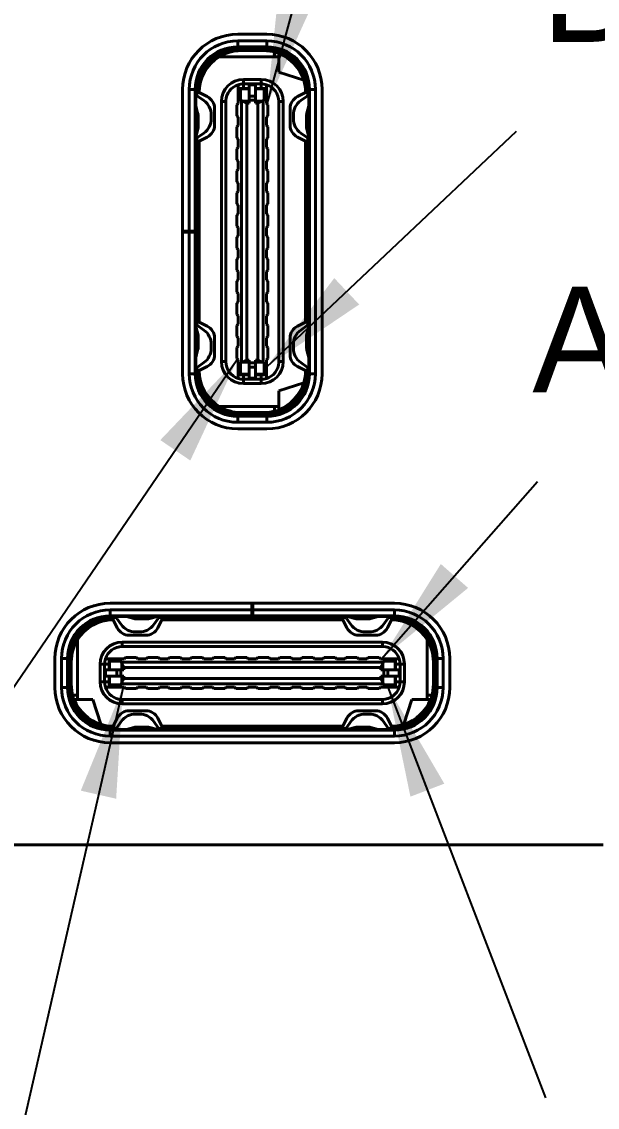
# Model space of a CAD drawing. Header units: millimetres. Extents: x 15 to 205, y 5 to 292.
# Drawn here: x 103.18 to 116.22, y 104.31 to 128.9 of the extents above; entities that cross this region are included whole.
import ezdxf

# ---------------------------------------------------------------- set-up
doc = ezdxf.new("R2010")
doc.units = ezdxf.units.MM
doc.layers.add('Annotations', color=7, linetype='Continuous')
doc.layers.add('Geometries', color=7, linetype='Continuous')
doc.dimstyles.new('ISO-25', dxfattribs={"dimtxt": 2.5, "dimasz": 2.5, "dimexe": 1.25, "dimexo": 0.625, "dimtad": 1, "dimtxsty": 'Standard', "dimcen": 2.5, "dimadec": 0, "dimazin": 0, "dimtfac": 1, "dimtmove": 0, "dimatfit": 3, "dimfxl": 1, "dimarcsym": 0})

msp = doc.modelspace()

# ---------------------------------------------------------------- linework, layer by layer
at = {"layer": 'Geometries', "linetype": 'Continuous', "lineweight": 40}
for p, q in [((108.737, 128.62), (108.077, 128.62)), ((108.077, 128.47), (108.737, 128.47)), ((108.077, 128.335), (108.077, 128.47)), ((108.737, 128.335), (108.737, 128.47)), ((108.077, 128.335), (108.077, 128.32)), ((108.077, 128.335), (108.737, 128.335)), ((108.077, 128.32), (108.257, 128.32)), ((108.257, 128.3), (108.152, 128.3)), ((108.152, 128.25), (108.152, 128.3)), ((108.662, 128.25), (108.152, 128.25)), ((108.257, 128.32), (108.557, 128.32)), ((108.257, 128.3), (108.257, 128.32)), ((108.557, 128.3), (108.257, 128.3)), ((108.557, 128.32), (108.557, 128.3)), ((108.557, 128.32), (108.737, 128.32)), ((108.662, 128.3), (108.557, 128.3)), ((108.662, 128.25), (108.662, 128.3)), ((108.737, 128.32), (108.737, 128.335)), ((108.907, 128.21), (108.935, 128.21)), ((108.907, 128.11), (108.907, 128.21)), ((108.935, 128.21), (109.007, 128.21)), ((109.007, 128.185), (109.007, 128.21)), ((109.007, 128.11), (109.007, 128.185)), ((107.656, 128.11), (107.566, 128.11)), ((108.907, 128.11), (107.656, 128.11)), ((109.007, 128.11), (108.907, 128.11)), ((109.007, 127.76), (109.007, 128.11)), ((109.007, 127.76), (109.57, 127.579)), ((108.087, 127.37), (108.087, 127.476)), ((108.137, 127.395), (108.137, 127.382)), ((108.137, 127.395), (108.207, 127.395)), ((108.607, 127.595), (108.207, 127.595)), ((108.207, 127.495), (108.207, 127.595)), ((108.332, 127.495), (108.207, 127.495)), ((108.207, 127.395), (108.207, 127.495)), ((108.207, 127.395), (108.332, 127.395)), ((108.332, 127.473), (108.332, 127.495)), ((108.332, 127.495), (108.482, 127.495)), ((108.332, 127.473), (108.332, 127.395)), ((108.332, 127.473), (108.482, 127.473)), ((108.332, 127.395), (108.332, 127.382)), ((108.482, 127.473), (108.482, 127.495)), ((108.607, 127.495), (108.482, 127.495)), ((108.482, 127.473), (108.482, 127.395)), ((108.482, 127.395), (108.607, 127.395)), ((108.482, 127.395), (108.482, 127.382)), ((108.607, 127.495), (108.607, 127.595)), ((108.607, 127.395), (108.607, 127.495)), ((108.607, 127.395), (108.677, 127.395)), ((108.677, 127.395), (108.677, 127.382)), ((108.727, 127.476), (108.727, 127.37)), ((109.628, 127.561), (109.57, 127.579)), ((106.827, 127.37), (106.827, 124.16)), ((106.977, 124.16), (106.977, 127.37)), ((107.113, 127.37), (106.977, 127.37)), ((107.127, 127.37), (107.113, 127.37)), ((107.113, 124.16), (107.113, 127.37)), ((107.127, 127.37), (107.127, 127.301)), ((107.127, 127.301), (107.127, 127)), ((107.152, 127.3), (107.137, 127.3)), ((107.137, 127.258), (107.137, 127.3)), ((107.152, 127.325), (107.202, 127.3)), ((107.152, 127.235), (107.152, 127.3)), ((107.311, 127.117), (107.169, 127.22)), ((107.202, 127.3), (107.386, 127.208)), ((108.087, 127.37), (108.087, 127.345)), ((108.087, 127.345), (108.087, 127.335)), ((108.087, 127.101), (108.087, 127.335)), ((108.137, 127.13), (108.137, 127.382)), ((108.137, 127.382), (108.332, 127.382)), ((108.332, 127.382), (108.332, 127.22)), ((108.332, 127.127), (108.332, 127.22)), ((108.332, 127.22), (108.482, 127.22)), ((108.482, 127.382), (108.482, 127.22)), ((108.482, 127.382), (108.677, 127.382)), ((108.482, 127.127), (108.482, 127.22)), ((108.677, 127.382), (108.677, 127.13)), ((108.727, 127.345), (108.727, 127.37)), ((108.727, 127.345), (108.727, 127.335)), ((108.727, 127.335), (108.727, 127.101)), ((109.428, 127.208), (109.612, 127.3)), ((109.503, 127.117), (109.646, 127.22)), ((109.612, 127.3), (109.662, 127.325)), ((109.677, 127.3), (109.662, 127.3)), ((109.662, 127.235), (109.662, 127.3)), ((109.677, 127.258), (109.677, 127.3)), ((109.687, 127.37), (109.702, 127.37)), ((109.687, 127.301), (109.687, 127.37)), ((109.687, 127), (109.687, 127.301)), ((109.702, 120.93), (109.702, 127.37)), ((109.702, 127.37), (109.837, 127.37)), ((109.837, 127.37), (109.837, 120.93)), ((109.987, 120.93), (109.987, 127.37)), ((107.127, 127), (107.127, 126.3)), ((107.127, 127), (107.169, 126.832)), ((107.552, 126.939), (107.552, 126.56)), ((107.707, 127.095), (107.707, 121.205)), ((107.807, 127.095), (107.707, 127.095)), ((107.807, 121.205), (107.807, 127.095)), ((108.057, 127.025), (108.087, 127.055)), ((108.057, 127.025), (108.057, 126.775)), ((108.087, 127.055), (108.087, 127.101)), ((108.137, 127.13), (108.162, 127.117)), ((108.162, 121.182), (108.162, 127.117)), ((108.189, 127.107), (108.332, 127.107)), ((108.282, 121.24), (108.282, 127.06)), ((108.282, 127.06), (108.332, 127.06)), ((108.332, 127.107), (108.332, 127.127)), ((108.332, 127.127), (108.482, 127.127)), ((108.332, 127.06), (108.332, 127.107)), ((108.482, 127.107), (108.482, 127.127)), ((108.482, 127.06), (108.482, 127.107)), ((108.482, 127.107), (108.625, 127.107)), ((108.482, 127.06), (108.532, 127.06)), ((108.532, 127.06), (108.532, 121.24)), ((108.652, 127.117), (108.677, 127.13)), ((108.652, 127.117), (108.652, 121.182)), ((108.727, 127.101), (108.727, 127.055)), ((108.757, 127.025), (108.727, 127.055)), ((108.757, 127.025), (108.757, 126.865)), ((109.007, 127.095), (109.107, 127.095)), ((109.007, 121.205), (109.007, 127.095)), ((109.107, 121.205), (109.107, 127.095)), ((109.262, 126.56), (109.262, 126.939)), ((109.687, 127), (109.645, 126.832)), ((109.687, 126.3), (109.687, 127)), ((107.177, 126.801), (107.169, 126.832)), ((107.177, 126.801), (107.177, 126.8)), ((107.177, 126.5), (107.177, 126.8)), ((107.477, 126.793), (107.477, 126.707)), ((108.087, 126.745), (108.057, 126.775)), ((108.087, 126.555), (108.087, 126.745)), ((108.727, 126.745), (108.757, 126.775)), ((108.727, 126.745), (108.727, 126.555)), ((108.757, 126.775), (108.757, 126.865)), ((109.337, 126.793), (109.337, 126.707)), ((109.638, 126.801), (109.637, 126.8)), ((109.637, 126.5), (109.637, 126.8)), ((109.645, 126.832), (109.638, 126.801)), ((107.127, 126.3), (107.177, 126.5)), ((108.057, 126.525), (108.087, 126.555)), ((108.057, 126.525), (108.057, 126.435)), ((108.057, 126.435), (108.057, 126.275)), ((108.757, 126.525), (108.727, 126.555)), ((108.757, 126.525), (108.757, 126.365)), ((109.687, 126.3), (109.637, 126.5)), ((107.127, 126.3), (107.127, 126.199)), ((107.127, 126.199), (107.127, 125.905)), ((107.152, 126.175), (107.152, 126.265)), ((107.202, 126.2), (107.152, 126.175)), ((107.152, 126.175), (107.152, 125.835)), ((107.311, 126.382), (107.169, 126.28)), ((107.386, 126.292), (107.202, 126.2)), ((107.202, 126.2), (107.202, 122.1)), ((108.087, 126.245), (108.057, 126.275)), ((108.087, 126.055), (108.087, 126.245)), ((108.727, 126.245), (108.757, 126.275)), ((108.727, 126.245), (108.727, 126.055)), ((108.757, 126.365), (108.757, 126.275)), ((109.612, 126.2), (109.428, 126.292)), ((109.503, 126.382), (109.646, 126.28)), ((109.612, 122.1), (109.612, 126.2)), ((109.612, 126.2), (109.662, 126.175)), ((109.662, 126.175), (109.662, 126.265)), ((109.662, 125.835), (109.662, 126.175)), ((109.687, 126.199), (109.687, 126.3)), ((109.687, 125.905), (109.687, 126.199)), ((108.057, 126.025), (108.087, 126.055)), ((108.057, 126.025), (108.057, 125.775)), ((108.757, 126.025), (108.727, 126.055)), ((108.757, 126.025), (108.757, 125.865)), ((107.127, 125.905), (107.127, 125.278)), ((107.152, 125.835), (107.141, 125.855)), ((107.152, 125.835), (107.152, 125.235)), ((108.087, 125.745), (108.057, 125.775)), ((108.087, 125.555), (108.087, 125.745)), ((108.727, 125.745), (108.757, 125.775)), ((108.727, 125.745), (108.727, 125.555)), ((108.757, 125.865), (108.757, 125.775)), ((109.662, 125.835), (109.674, 125.855)), ((109.662, 125.235), (109.662, 125.835)), ((109.687, 125.278), (109.687, 125.905)), ((108.057, 125.525), (108.087, 125.555)), ((108.057, 125.525), (108.057, 125.275)), ((108.757, 125.525), (108.727, 125.555)), ((108.757, 125.525), (108.757, 125.365)), ((107.127, 125.278), (107.152, 125.235)), ((107.127, 125.278), (107.127, 124.16)), ((107.152, 125.235), (107.152, 123.065)), ((108.087, 125.245), (108.057, 125.275)), ((108.087, 125.055), (108.087, 125.245)), ((108.727, 125.245), (108.757, 125.275)), ((108.727, 125.245), (108.727, 125.055)), ((108.757, 125.365), (108.757, 125.275)), ((109.687, 125.278), (109.662, 125.235)), ((109.662, 123.065), (109.662, 125.235)), ((109.687, 123.022), (109.687, 125.278)), ((108.057, 125.025), (108.087, 125.055)), ((108.057, 125.025), (108.057, 124.775)), ((108.757, 125.025), (108.727, 125.055)), ((108.757, 125.025), (108.757, 124.865)), ((108.087, 124.745), (108.057, 124.775)), ((108.087, 124.555), (108.087, 124.745)), ((108.727, 124.745), (108.757, 124.775)), ((108.727, 124.745), (108.727, 124.555)), ((108.757, 124.865), (108.757, 124.775)), ((108.057, 124.525), (108.087, 124.555)), ((108.057, 124.525), (108.057, 124.275)), ((108.757, 124.525), (108.727, 124.555)), ((108.757, 124.525), (108.757, 124.365)), ((108.087, 124.245), (108.057, 124.275)), ((108.087, 124.055), (108.087, 124.245)), ((108.727, 124.245), (108.757, 124.275)), ((108.727, 124.245), (108.727, 124.055)), ((108.757, 124.365), (108.757, 124.275)), ((106.827, 124.16), (106.827, 124.14)), ((106.827, 124.16), (106.977, 124.16)), ((106.827, 124.14), (106.977, 124.14)), ((106.827, 120.93), (106.827, 124.14)), ((106.977, 124.16), (107.113, 124.16)), ((107.113, 124.14), (106.977, 124.14)), ((106.977, 124.14), (106.977, 120.93)), ((107.113, 124.16), (107.127, 124.16)), ((107.113, 124.14), (107.127, 124.14)), ((107.113, 124.14), (107.113, 120.93)), ((107.127, 124.16), (107.127, 124.14)), ((107.127, 123.022), (107.127, 124.14)), ((108.057, 124.025), (108.087, 124.055)), ((108.057, 123.775), (108.057, 124.025)), ((108.757, 124.025), (108.727, 124.055)), ((108.757, 124.025), (108.757, 123.865)), ((108.087, 123.745), (108.057, 123.775)), ((108.087, 123.555), (108.087, 123.745)), ((108.727, 123.745), (108.757, 123.775)), ((108.727, 123.745), (108.727, 123.555)), ((108.757, 123.865), (108.757, 123.775)), ((108.057, 123.525), (108.087, 123.555)), ((108.057, 123.435), (108.057, 123.525)), ((108.757, 123.525), (108.727, 123.555)), ((108.757, 123.525), (108.757, 123.365)), ((108.057, 123.275), (108.057, 123.435)), ((108.087, 123.245), (108.057, 123.275)), ((108.087, 123.055), (108.087, 123.245)), ((108.727, 123.245), (108.757, 123.275)), ((108.727, 123.245), (108.727, 123.055)), ((108.757, 123.275), (108.757, 123.365)), ((107.127, 123.022), (107.152, 123.065)), ((107.127, 122.395), (107.127, 123.022)), ((107.152, 123.065), (107.152, 122.465)), ((108.057, 123.025), (108.087, 123.055)), ((108.057, 122.775), (108.057, 123.025)), ((108.757, 123.025), (108.727, 123.055)), ((108.757, 123.025), (108.757, 122.865)), ((109.687, 123.022), (109.662, 123.065)), ((109.662, 122.465), (109.662, 123.065)), ((109.687, 122.395), (109.687, 123.022)), ((108.057, 122.775), (108.087, 122.745)), ((108.087, 122.555), (108.087, 122.745)), ((108.727, 122.745), (108.757, 122.775)), ((108.727, 122.745), (108.727, 122.555)), ((108.757, 122.865), (108.757, 122.775)), ((108.057, 122.525), (108.087, 122.555)), ((108.057, 122.525), (108.057, 122.435)), ((108.757, 122.525), (108.727, 122.555)), ((108.757, 122.525), (108.757, 122.365)), ((107.127, 122.101), (107.127, 122.395)), ((107.152, 122.465), (107.141, 122.445)), ((107.152, 122.465), (107.152, 122.125)), ((108.057, 122.275), (108.057, 122.435)), ((108.057, 122.275), (108.087, 122.245)), ((108.087, 122.055), (108.087, 122.245)), ((108.727, 122.245), (108.757, 122.275)), ((108.727, 122.245), (108.727, 122.055)), ((108.757, 122.365), (108.757, 122.275)), ((109.662, 122.465), (109.674, 122.445)), ((109.662, 122.125), (109.662, 122.465)), ((109.687, 122.101), (109.687, 122.395)), ((107.127, 122), (107.127, 122.101)), ((107.127, 122), (107.177, 121.8)), ((107.127, 121.3), (107.127, 122)), ((107.152, 122.125), (107.152, 122.035)), ((107.202, 122.1), (107.152, 122.125)), ((107.311, 121.917), (107.169, 122.02)), ((107.202, 122.1), (107.386, 122.008)), ((108.057, 122.025), (108.087, 122.055)), ((108.057, 121.775), (108.057, 122.025)), ((108.757, 122.025), (108.727, 122.055)), ((108.757, 121.865), (108.757, 122.025)), ((109.612, 122.1), (109.428, 122.008)), ((109.503, 121.917), (109.646, 122.02)), ((109.612, 122.1), (109.662, 122.125)), ((109.687, 122), (109.637, 121.8)), ((109.662, 122.035), (109.662, 122.125)), ((109.687, 122), (109.687, 122.101)), ((109.687, 121.3), (109.687, 122)), ((107.177, 121.8), (107.177, 121.5)), ((107.552, 121.739), (107.552, 121.36)), ((108.087, 121.745), (108.057, 121.775)), ((108.087, 121.555), (108.087, 121.745)), ((108.727, 121.745), (108.757, 121.775)), ((108.727, 121.745), (108.727, 121.555)), ((108.757, 121.775), (108.757, 121.865)), ((109.262, 121.36), (109.262, 121.739)), ((109.637, 121.8), (109.637, 121.5)), ((107.169, 121.467), (107.177, 121.498)), ((107.177, 121.498), (107.177, 121.5)), ((107.477, 121.507), (107.477, 121.593)), ((108.087, 121.555), (108.057, 121.525)), ((108.057, 121.275), (108.057, 121.525)), ((108.757, 121.525), (108.727, 121.555)), ((108.757, 121.275), (108.757, 121.525)), ((109.337, 121.507), (109.337, 121.593)), ((109.638, 121.498), (109.637, 121.5)), ((109.638, 121.498), (109.645, 121.467)), ((107.127, 121.3), (107.169, 121.467)), ((107.127, 120.999), (107.127, 121.3)), ((108.057, 121.275), (108.087, 121.245)), ((108.087, 121.205), (108.087, 121.245)), ((108.727, 121.245), (108.757, 121.275)), ((108.727, 121.245), (108.727, 121.198)), ((109.687, 121.3), (109.645, 121.467)), ((109.687, 120.999), (109.687, 121.3)), ((107.127, 120.93), (107.127, 120.999)), ((107.137, 121), (107.137, 121.042)), ((107.137, 121), (107.152, 121)), ((107.152, 121), (107.152, 121.065)), ((107.152, 120.975), (107.202, 121)), ((107.311, 121.182), (107.169, 121.08)), ((107.386, 121.092), (107.202, 121)), ((107.807, 121.205), (107.707, 121.205)), ((108.087, 121.198), (108.087, 121.205)), ((108.087, 121.198), (108.087, 120.964)), ((108.137, 121.17), (108.162, 121.182)), ((108.137, 121.17), (108.137, 120.918)), ((108.189, 121.193), (108.332, 121.193)), ((108.282, 121.24), (108.332, 121.24)), ((108.332, 121.24), (108.332, 121.193)), ((108.332, 121.193), (108.332, 121.173)), ((108.332, 121.173), (108.332, 121.08)), ((108.332, 121.173), (108.482, 121.173)), ((108.332, 121.08), (108.482, 121.08)), ((108.332, 120.918), (108.332, 121.08)), ((108.482, 121.24), (108.532, 121.24)), ((108.482, 121.24), (108.482, 121.193)), ((108.482, 121.193), (108.482, 121.173)), ((108.482, 121.193), (108.625, 121.193)), ((108.482, 121.173), (108.482, 121.08)), ((108.482, 120.918), (108.482, 121.08)), ((108.652, 121.182), (108.677, 121.17)), ((108.677, 120.918), (108.677, 121.17)), ((108.727, 120.964), (108.727, 121.198)), ((109.107, 121.205), (109.007, 121.205)), ((109.612, 121), (109.428, 121.092)), ((109.503, 121.182), (109.646, 121.08)), ((109.662, 120.975), (109.612, 121)), ((109.662, 121), (109.662, 121.065)), ((109.662, 121), (109.677, 121)), ((109.677, 121), (109.677, 121.042)), ((109.687, 120.93), (109.687, 120.999)), ((107.113, 120.93), (106.977, 120.93)), ((107.127, 120.93), (107.113, 120.93)), ((108.087, 120.955), (108.087, 120.964)), ((108.087, 120.93), (108.087, 120.955)), ((108.087, 120.823), (108.087, 120.93)), ((108.137, 120.905), (108.137, 120.918)), ((108.137, 120.918), (108.332, 120.918)), ((108.137, 120.905), (108.207, 120.905)), ((108.207, 120.905), (108.207, 120.805)), ((108.207, 120.905), (108.332, 120.905)), ((108.207, 120.805), (108.207, 120.705)), ((108.207, 120.805), (108.332, 120.805)), ((108.332, 120.905), (108.332, 120.918)), ((108.332, 120.826), (108.332, 120.905)), ((108.332, 120.826), (108.332, 120.805)), ((108.332, 120.826), (108.482, 120.826)), ((108.332, 120.805), (108.482, 120.805)), ((108.482, 120.905), (108.482, 120.918)), ((108.482, 120.918), (108.677, 120.918)), ((108.482, 120.905), (108.607, 120.905)), ((108.482, 120.826), (108.482, 120.905)), ((108.482, 120.826), (108.482, 120.805)), ((108.482, 120.805), (108.607, 120.805)), ((108.607, 120.905), (108.677, 120.905)), ((108.607, 120.905), (108.607, 120.805)), ((108.607, 120.805), (108.607, 120.705)), ((108.677, 120.905), (108.677, 120.918)), ((108.727, 120.955), (108.727, 120.964)), ((108.727, 120.955), (108.727, 120.93)), ((108.727, 120.93), (108.727, 120.823)), ((109.687, 120.93), (109.702, 120.93)), ((109.702, 120.93), (109.837, 120.93)), ((108.607, 120.705), (108.207, 120.705)), ((109.57, 120.721), (109.007, 120.54)), ((109.007, 120.19), (109.007, 120.54)), ((109.57, 120.721), (109.628, 120.739)), ((107.566, 120.19), (107.656, 120.19)), ((108.907, 120.19), (107.656, 120.19)), ((108.152, 120.05), (108.662, 120.05)), ((108.152, 120.05), (108.152, 120)), ((108.662, 120.05), (108.662, 120)), ((108.907, 120.09), (108.907, 120.19)), ((109.007, 120.19), (108.907, 120.19)), ((108.907, 120.09), (108.935, 120.09)), ((108.935, 120.09), (109.007, 120.09)), ((109.007, 120.115), (109.007, 120.19)), ((109.007, 120.09), (109.007, 120.115)), ((108.077, 119.965), (108.077, 119.98)), ((108.077, 119.98), (108.257, 119.98)), ((108.077, 119.965), (108.737, 119.965)), ((108.077, 119.965), (108.077, 119.83)), ((108.077, 119.83), (108.737, 119.83)), ((108.152, 120), (108.257, 120)), ((108.257, 120), (108.257, 119.98)), ((108.557, 120), (108.257, 120)), ((108.257, 119.98), (108.557, 119.98)), ((108.557, 119.98), (108.557, 120)), ((108.557, 120), (108.662, 120)), ((108.557, 119.98), (108.737, 119.98)), ((108.737, 119.98), (108.737, 119.965)), ((108.737, 119.965), (108.737, 119.83)), ((108.737, 119.68), (108.077, 119.68)), ((105.187, 115.73), (108.397, 115.73)), ((108.417, 115.73), (108.397, 115.73)), ((108.397, 115.73), (108.397, 115.58)), ((111.627, 115.73), (108.417, 115.73)), ((108.417, 115.73), (108.417, 115.58)), ((105.187, 115.445), (105.187, 115.58)), ((108.397, 115.58), (105.187, 115.58)), ((105.187, 115.43), (105.187, 115.445)), ((108.397, 115.445), (105.187, 115.445)), ((105.187, 115.43), (105.238, 115.43)), ((105.232, 115.405), (105.257, 115.355)), ((105.238, 115.43), (105.239, 115.43)), ((105.238, 115.43), (105.238, 115.43)), ((105.239, 115.43), (105.256, 115.43)), ((105.256, 115.43), (105.557, 115.43)), ((105.257, 115.42), (105.3, 115.42)), ((105.257, 115.42), (105.257, 115.405)), ((105.257, 115.405), (105.322, 115.405)), ((105.349, 115.171), (105.257, 115.355)), ((105.44, 115.246), (105.337, 115.388)), ((105.557, 115.43), (105.725, 115.388)), ((105.557, 115.43), (106.257, 115.43)), ((105.725, 115.388), (105.756, 115.38)), ((105.756, 115.38), (105.757, 115.38)), ((106.057, 115.38), (105.757, 115.38)), ((106.257, 115.43), (106.057, 115.38)), ((106.175, 115.246), (106.277, 115.388)), ((106.257, 115.43), (106.358, 115.43)), ((106.357, 115.355), (106.265, 115.171)), ((106.382, 115.405), (106.292, 115.405)), ((106.357, 115.355), (106.382, 115.405)), ((110.457, 115.355), (106.357, 115.355)), ((106.358, 115.43), (106.652, 115.43)), ((106.722, 115.405), (106.382, 115.405)), ((106.652, 115.43), (107.279, 115.43)), ((106.722, 115.405), (106.702, 115.417)), ((107.322, 115.405), (106.722, 115.405)), ((107.279, 115.43), (108.397, 115.43)), ((107.279, 115.43), (107.322, 115.405)), ((109.492, 115.405), (107.322, 115.405)), ((108.397, 115.445), (108.397, 115.58)), ((108.397, 115.445), (108.397, 115.43)), ((108.417, 115.43), (108.397, 115.43)), ((108.417, 115.58), (108.417, 115.445)), ((108.417, 115.58), (111.627, 115.58)), ((108.417, 115.445), (108.417, 115.43)), ((108.417, 115.445), (111.627, 115.445)), ((109.535, 115.43), (108.417, 115.43)), ((109.535, 115.43), (109.492, 115.405)), ((110.092, 115.405), (109.492, 115.405)), ((110.162, 115.43), (109.535, 115.43)), ((110.092, 115.405), (110.112, 115.417)), ((110.432, 115.405), (110.092, 115.405)), ((110.456, 115.43), (110.162, 115.43)), ((110.432, 115.405), (110.522, 115.405)), ((110.457, 115.355), (110.432, 115.405)), ((110.557, 115.43), (110.456, 115.43)), ((110.549, 115.171), (110.457, 115.355)), ((110.64, 115.246), (110.537, 115.388)), ((111.257, 115.43), (110.557, 115.43)), ((110.557, 115.43), (110.757, 115.38)), ((110.757, 115.38), (111.057, 115.38)), ((111.059, 115.38), (111.057, 115.38)), ((111.059, 115.38), (111.09, 115.388)), ((111.257, 115.43), (111.09, 115.388)), ((111.407, 115.43), (111.257, 115.43)), ((111.375, 115.246), (111.477, 115.388)), ((111.558, 115.43), (111.407, 115.43)), ((111.407, 115.43), (111.407, 115.43)), ((111.557, 115.355), (111.465, 115.171)), ((111.492, 115.405), (111.557, 115.405)), ((111.515, 115.42), (111.557, 115.42)), ((111.557, 115.405), (111.557, 115.42)), ((111.582, 115.405), (111.557, 115.355)), ((111.576, 115.43), (111.558, 115.43)), ((111.627, 115.43), (111.576, 115.43)), ((111.576, 115.43), (111.576, 115.43)), ((111.576, 115.43), (111.576, 115.43)), ((111.627, 115.445), (111.627, 115.58)), ((111.627, 115.43), (111.627, 115.445)), ((104.447, 114.991), (104.447, 114.901)), ((104.447, 113.65), (104.447, 114.901)), ((105.997, 115.005), (105.618, 115.005)), ((105.764, 115.08), (105.85, 115.08)), ((111.197, 115.005), (110.818, 115.005)), ((111.05, 115.08), (110.964, 115.08)), ((112.367, 114.901), (112.367, 114.991)), ((112.367, 113.65), (112.367, 114.901)), ((105.462, 114.75), (105.462, 114.85)), ((111.352, 114.85), (105.462, 114.85)), ((105.462, 114.75), (111.352, 114.75)), ((111.352, 114.75), (111.352, 114.85)), ((103.937, 113.82), (103.937, 114.48)), ((104.223, 114.48), (104.087, 114.48)), ((104.087, 114.48), (104.087, 113.82)), ((104.223, 114.48), (104.223, 113.82)), ((104.223, 114.48), (104.237, 114.48)), ((104.237, 114.48), (104.237, 114.3)), ((104.307, 114.405), (104.257, 114.405)), ((104.257, 114.405), (104.257, 114.3)), ((104.307, 114.405), (104.307, 113.895)), ((105.081, 114.47), (105.187, 114.47)), ((105.162, 114.42), (105.175, 114.42)), ((105.162, 114.42), (105.162, 114.35)), ((105.427, 114.42), (105.175, 114.42)), ((105.175, 114.42), (105.175, 114.225)), ((105.187, 114.47), (105.212, 114.47)), ((105.212, 114.47), (105.222, 114.47)), ((105.456, 114.47), (105.222, 114.47)), ((105.427, 114.42), (105.44, 114.395)), ((105.44, 114.395), (111.375, 114.395)), ((105.45, 114.368), (105.45, 114.225)), ((105.456, 114.47), (105.462, 114.47)), ((105.462, 114.47), (105.502, 114.47)), ((105.532, 114.5), (105.502, 114.47)), ((105.532, 114.5), (105.782, 114.5)), ((105.812, 114.47), (105.782, 114.5)), ((105.812, 114.47), (106.002, 114.47)), ((106.002, 114.47), (106.032, 114.5)), ((106.032, 114.5), (106.282, 114.5)), ((106.282, 114.5), (106.312, 114.47)), ((106.312, 114.47), (106.502, 114.47)), ((106.532, 114.5), (106.502, 114.47)), ((106.532, 114.5), (106.692, 114.5)), ((106.782, 114.5), (106.692, 114.5)), ((106.782, 114.5), (106.812, 114.47)), ((106.812, 114.47), (107.002, 114.47)), ((107.032, 114.5), (107.002, 114.47)), ((107.032, 114.5), (107.282, 114.5)), ((107.282, 114.5), (107.312, 114.47)), ((107.312, 114.47), (107.502, 114.47)), ((107.502, 114.47), (107.532, 114.5)), ((107.532, 114.5), (107.692, 114.5)), ((107.692, 114.5), (107.782, 114.5)), ((107.782, 114.5), (107.812, 114.47)), ((107.812, 114.47), (108.002, 114.47)), ((108.002, 114.47), (108.032, 114.5)), ((108.032, 114.5), (108.282, 114.5)), ((108.282, 114.5), (108.312, 114.47)), ((108.312, 114.47), (108.502, 114.47)), ((108.502, 114.47), (108.532, 114.5)), ((108.782, 114.5), (108.532, 114.5)), ((108.782, 114.5), (108.812, 114.47)), ((108.812, 114.47), (109.002, 114.47)), ((109.002, 114.47), (109.032, 114.5)), ((109.282, 114.5), (109.032, 114.5)), ((109.282, 114.5), (109.312, 114.47)), ((109.312, 114.47), (109.502, 114.47)), ((109.502, 114.47), (109.532, 114.5)), ((109.782, 114.5), (109.532, 114.5)), ((109.782, 114.5), (109.812, 114.47)), ((109.812, 114.47), (110.002, 114.47)), ((110.002, 114.47), (110.032, 114.5)), ((110.282, 114.5), (110.032, 114.5)), ((110.282, 114.5), (110.312, 114.47)), ((110.312, 114.47), (110.502, 114.47)), ((110.502, 114.47), (110.532, 114.5)), ((110.692, 114.5), (110.532, 114.5)), ((110.782, 114.5), (110.692, 114.5)), ((110.782, 114.5), (110.812, 114.47)), ((110.812, 114.47), (111.002, 114.47)), ((111.002, 114.47), (111.032, 114.5)), ((111.282, 114.5), (111.032, 114.5)), ((111.282, 114.5), (111.312, 114.47)), ((111.312, 114.47), (111.359, 114.47)), ((111.359, 114.47), (111.593, 114.47)), ((111.364, 114.368), (111.364, 114.225)), ((111.387, 114.42), (111.375, 114.395)), ((111.387, 114.42), (111.639, 114.42)), ((111.602, 114.47), (111.593, 114.47)), ((111.627, 114.47), (111.602, 114.47)), ((111.627, 114.47), (111.734, 114.47)), ((111.652, 114.42), (111.639, 114.42)), ((111.639, 114.42), (111.639, 114.225)), ((111.652, 114.42), (111.652, 114.35)), ((112.507, 113.895), (112.507, 114.405)), ((112.507, 114.405), (112.557, 114.405)), ((112.557, 114.3), (112.557, 114.405)), ((112.592, 114.48), (112.577, 114.48)), ((112.577, 114.48), (112.577, 114.3)), ((112.592, 114.48), (112.592, 113.82)), ((112.592, 114.48), (112.727, 114.48)), ((112.727, 114.48), (112.727, 113.82)), ((112.877, 113.82), (112.877, 114.48)), ((104.237, 114.3), (104.237, 114)), ((104.257, 114.3), (104.237, 114.3)), ((104.257, 114), (104.257, 114.3)), ((105.062, 114.35), (104.962, 114.35)), ((104.962, 113.95), (104.962, 114.35)), ((105.062, 114.35), (105.062, 114.225)), ((105.162, 114.35), (105.062, 114.35)), ((105.084, 114.225), (105.062, 114.225)), ((105.062, 114.225), (105.062, 114.075)), ((105.084, 114.225), (105.162, 114.225)), ((105.084, 114.225), (105.084, 114.075)), ((105.162, 114.35), (105.162, 114.225)), ((105.162, 114.225), (105.175, 114.225)), ((105.175, 114.225), (105.337, 114.225)), ((105.43, 114.225), (105.337, 114.225)), ((105.337, 114.225), (105.337, 114.075)), ((105.45, 114.225), (105.43, 114.225)), ((105.43, 114.225), (105.43, 114.075)), ((105.497, 114.225), (105.45, 114.225)), ((105.497, 114.275), (111.318, 114.275)), ((105.497, 114.275), (105.497, 114.225)), ((111.318, 114.275), (111.318, 114.225)), ((111.318, 114.225), (111.364, 114.225)), ((111.364, 114.225), (111.384, 114.225)), ((111.384, 114.225), (111.477, 114.225)), ((111.384, 114.225), (111.384, 114.075)), ((111.639, 114.225), (111.477, 114.225)), ((111.477, 114.225), (111.477, 114.075)), ((111.652, 114.225), (111.639, 114.225)), ((111.652, 114.35), (111.752, 114.35)), ((111.652, 114.35), (111.652, 114.225)), ((111.731, 114.225), (111.652, 114.225)), ((111.731, 114.225), (111.731, 114.075)), ((111.731, 114.225), (111.752, 114.225)), ((111.752, 114.35), (111.852, 114.35)), ((111.752, 114.225), (111.752, 114.35)), ((111.752, 114.225), (111.752, 114.075)), ((111.852, 113.95), (111.852, 114.35)), ((112.557, 114.3), (112.577, 114.3)), ((112.557, 114), (112.557, 114.3)), ((112.577, 114.3), (112.577, 114)), ((104.237, 114), (104.257, 114)), ((104.237, 114), (104.237, 113.82)), ((104.257, 114), (104.257, 113.895)), ((104.307, 113.895), (104.257, 113.895)), ((105.062, 113.95), (104.962, 113.95)), ((105.084, 114.075), (105.062, 114.075)), ((105.062, 114.075), (105.062, 113.95)), ((105.162, 113.95), (105.062, 113.95)), ((105.084, 114.075), (105.162, 114.075)), ((105.162, 114.075), (105.162, 113.95)), ((105.162, 114.075), (105.175, 114.075)), ((105.162, 113.95), (105.162, 113.88)), ((105.162, 113.88), (105.175, 113.88)), ((105.175, 114.075), (105.337, 114.075)), ((105.175, 114.075), (105.175, 113.88)), ((105.175, 113.88), (105.427, 113.88)), ((105.43, 114.075), (105.337, 114.075)), ((105.44, 113.905), (105.427, 113.88)), ((105.45, 114.075), (105.43, 114.075)), ((111.375, 113.905), (105.44, 113.905)), ((105.497, 114.075), (105.45, 114.075)), ((105.45, 114.075), (105.45, 113.932)), ((105.497, 114.075), (105.497, 114.025)), ((111.318, 114.025), (105.497, 114.025)), ((111.318, 114.075), (111.364, 114.075)), ((111.318, 114.075), (111.318, 114.025)), ((111.364, 114.075), (111.384, 114.075)), ((111.364, 114.075), (111.364, 113.932)), ((111.375, 113.905), (111.387, 113.88)), ((111.384, 114.075), (111.477, 114.075)), ((111.639, 113.88), (111.387, 113.88)), ((111.639, 114.075), (111.477, 114.075)), ((111.652, 114.075), (111.639, 114.075)), ((111.639, 114.075), (111.639, 113.88)), ((111.652, 113.88), (111.639, 113.88)), ((111.652, 114.075), (111.652, 113.95)), ((111.731, 114.075), (111.652, 114.075)), ((111.652, 113.95), (111.652, 113.88)), ((111.652, 113.95), (111.752, 113.95)), ((111.731, 114.075), (111.752, 114.075)), ((111.752, 113.95), (111.752, 114.075)), ((111.752, 113.95), (111.852, 113.95)), ((112.507, 113.895), (112.557, 113.895)), ((112.577, 114), (112.557, 114)), ((112.557, 113.895), (112.557, 114)), ((112.577, 114), (112.577, 113.82)), ((104.223, 113.82), (104.087, 113.82)), ((104.237, 113.82), (104.223, 113.82)), ((104.347, 113.65), (104.447, 113.65)), ((104.347, 113.65), (104.347, 113.622)), ((104.347, 113.622), (104.347, 113.55)), ((104.447, 113.55), (104.447, 113.65)), ((105.187, 113.83), (105.081, 113.83)), ((105.212, 113.83), (105.187, 113.83)), ((105.212, 113.83), (105.222, 113.83)), ((105.222, 113.83), (105.456, 113.83)), ((105.502, 113.83), (105.456, 113.83)), ((105.502, 113.83), (105.532, 113.8)), ((105.532, 113.8), (105.782, 113.8)), ((105.782, 113.8), (105.812, 113.83)), ((106.002, 113.83), (105.812, 113.83)), ((106.002, 113.83), (106.032, 113.8)), ((106.032, 113.8), (106.122, 113.8)), ((106.122, 113.8), (106.282, 113.8)), ((106.282, 113.8), (106.312, 113.83)), ((106.502, 113.83), (106.312, 113.83)), ((106.502, 113.83), (106.532, 113.8)), ((106.622, 113.8), (106.532, 113.8)), ((106.782, 113.8), (106.622, 113.8)), ((106.782, 113.8), (106.812, 113.83)), ((107.002, 113.83), (106.812, 113.83)), ((107.002, 113.83), (107.032, 113.8)), ((107.122, 113.8), (107.032, 113.8)), ((107.282, 113.8), (107.122, 113.8)), ((107.282, 113.8), (107.312, 113.83)), ((107.502, 113.83), (107.312, 113.83)), ((107.502, 113.83), (107.532, 113.8)), ((107.532, 113.8), (107.622, 113.8)), ((107.782, 113.8), (107.622, 113.8)), ((107.782, 113.8), (107.812, 113.83)), ((108.002, 113.83), (107.812, 113.83)), ((108.002, 113.83), (108.032, 113.8)), ((108.122, 113.8), (108.032, 113.8)), ((108.282, 113.8), (108.122, 113.8)), ((108.282, 113.8), (108.312, 113.83)), ((108.502, 113.83), (108.312, 113.83)), ((108.502, 113.83), (108.532, 113.8)), ((108.622, 113.8), (108.532, 113.8)), ((108.782, 113.8), (108.622, 113.8)), ((108.782, 113.8), (108.812, 113.83)), ((109.002, 113.83), (108.812, 113.83)), ((109.002, 113.83), (109.032, 113.8)), ((109.122, 113.8), (109.032, 113.8)), ((109.282, 113.8), (109.122, 113.8)), ((109.282, 113.8), (109.312, 113.83)), ((109.502, 113.83), (109.312, 113.83)), ((109.502, 113.83), (109.532, 113.8)), ((109.622, 113.8), (109.532, 113.8)), ((109.782, 113.8), (109.622, 113.8)), ((109.782, 113.8), (109.812, 113.83)), ((110.002, 113.83), (109.812, 113.83)), ((110.002, 113.83), (110.032, 113.8)), ((110.122, 113.8), (110.032, 113.8)), ((110.282, 113.8), (110.122, 113.8)), ((110.282, 113.8), (110.312, 113.83)), ((110.502, 113.83), (110.312, 113.83)), ((110.502, 113.83), (110.532, 113.8)), ((110.622, 113.8), (110.532, 113.8)), ((110.782, 113.8), (110.622, 113.8)), ((110.782, 113.8), (110.812, 113.83)), ((111.002, 113.83), (110.812, 113.83)), ((111.002, 113.83), (111.032, 113.8)), ((111.032, 113.8), (111.122, 113.8)), ((111.282, 113.8), (111.122, 113.8)), ((111.282, 113.8), (111.312, 113.83)), ((111.359, 113.83), (111.312, 113.83)), ((111.593, 113.83), (111.359, 113.83)), ((111.602, 113.83), (111.593, 113.83)), ((111.602, 113.83), (111.627, 113.83)), ((111.734, 113.83), (111.627, 113.83)), ((112.367, 113.55), (112.367, 113.65)), ((112.367, 113.65), (112.467, 113.65)), ((112.467, 113.65), (112.467, 113.622)), ((112.467, 113.622), (112.467, 113.55)), ((112.577, 113.82), (112.592, 113.82)), ((112.592, 113.82), (112.727, 113.82)), ((104.347, 113.55), (104.372, 113.55)), ((104.372, 113.55), (104.447, 113.55)), ((104.447, 113.55), (104.797, 113.55)), ((104.978, 112.987), (104.797, 113.55)), ((105.462, 113.45), (105.462, 113.55)), ((105.462, 113.55), (111.352, 113.55)), ((105.462, 113.45), (111.352, 113.45)), ((111.352, 113.55), (111.352, 113.45)), ((112.017, 113.55), (111.837, 112.987)), ((112.017, 113.55), (112.367, 113.55)), ((112.367, 113.55), (112.442, 113.55)), ((112.442, 113.55), (112.467, 113.55)), ((105.257, 112.945), (105.349, 113.129)), ((105.618, 113.295), (105.997, 113.295)), ((105.764, 113.22), (105.85, 113.22)), ((106.357, 112.945), (106.265, 113.129)), ((110.457, 112.945), (110.549, 113.129)), ((110.818, 113.295), (111.197, 113.295)), ((111.05, 113.22), (110.964, 113.22)), ((111.465, 113.129), (111.557, 112.945)), ((104.978, 112.987), (104.996, 112.93)), ((105.232, 112.895), (105.257, 112.945)), ((105.257, 112.895), (105.322, 112.895)), ((105.257, 112.895), (105.257, 112.88)), ((105.44, 113.054), (105.337, 112.911)), ((105.557, 112.87), (105.725, 112.912)), ((105.756, 112.92), (105.725, 112.912)), ((105.756, 112.92), (105.757, 112.92)), ((106.057, 112.92), (105.757, 112.92)), ((106.257, 112.87), (106.057, 112.92)), ((106.175, 113.054), (106.277, 112.911)), ((106.292, 112.895), (106.382, 112.895)), ((106.357, 112.945), (106.382, 112.895)), ((106.357, 112.945), (110.457, 112.945)), ((106.382, 112.895), (106.722, 112.895)), ((106.722, 112.895), (106.702, 112.883)), ((106.722, 112.895), (107.322, 112.895)), ((107.279, 112.87), (107.322, 112.895)), ((107.322, 112.895), (109.492, 112.895)), ((109.492, 112.895), (110.092, 112.895)), ((109.535, 112.87), (109.492, 112.895)), ((110.092, 112.895), (110.432, 112.895)), ((110.092, 112.895), (110.112, 112.883)), ((110.457, 112.945), (110.432, 112.895)), ((110.432, 112.895), (110.522, 112.895)), ((110.64, 113.054), (110.537, 112.911)), ((110.557, 112.87), (110.757, 112.92)), ((110.757, 112.92), (111.057, 112.92)), ((111.059, 112.92), (111.057, 112.92)), ((111.09, 112.912), (111.059, 112.92)), ((111.257, 112.87), (111.09, 112.912)), ((111.375, 113.054), (111.477, 112.911)), ((111.492, 112.895), (111.557, 112.895)), ((111.557, 112.945), (111.582, 112.895)), ((111.557, 112.88), (111.557, 112.895)), ((111.818, 112.93), (111.837, 112.987)), ((105.187, 112.87), (105.187, 112.855)), ((105.187, 112.87), (105.256, 112.87)), ((105.187, 112.855), (111.627, 112.855)), ((105.187, 112.855), (105.187, 112.72)), ((111.627, 112.72), (105.187, 112.72)), ((105.256, 112.87), (105.557, 112.87)), ((105.257, 112.88), (105.3, 112.88)), ((105.557, 112.87), (106.257, 112.87)), ((106.257, 112.87), (106.358, 112.87)), ((106.358, 112.87), (106.652, 112.87)), ((106.652, 112.87), (107.279, 112.87)), ((107.279, 112.87), (109.535, 112.87)), ((109.535, 112.87), (110.162, 112.87)), ((110.162, 112.87), (110.456, 112.87)), ((110.456, 112.87), (110.557, 112.87)), ((110.557, 112.87), (111.257, 112.87)), ((111.257, 112.87), (111.558, 112.87)), ((111.515, 112.88), (111.557, 112.88)), ((111.558, 112.87), (111.627, 112.87)), ((111.627, 112.87), (111.627, 112.855)), ((111.627, 112.855), (111.627, 112.72)), ((105.187, 112.57), (111.627, 112.57)), ((116.355, 110.259), (60.443, 110.259))]:
    msp.add_line(p, q, dxfattribs=at)
at = {"layer": 'Geometries', "linetype": 'Continuous', "lineweight": 40, "flags": 128}
for points in [[(107.807, 127.095), (107.807, 127.108), (107.808, 127.115)], [(108.137, 127.13), (108.133, 127.132), (108.128, 127.134), (108.123, 127.135), (108.119, 127.135), (108.115, 127.135), (108.112, 127.135), (108.108, 127.134), (108.105, 127.133), (108.102, 127.132), (108.099, 127.13), (108.097, 127.129), (108.095, 127.127), (108.094, 127.124), (108.092, 127.122), (108.091, 127.119), (108.09, 127.117), (108.089, 127.114), (108.088, 127.111), (108.087, 127.106), (108.087, 127.101)], [(108.189, 127.107), (108.182, 127.109), (108.175, 127.112), (108.168, 127.115), (108.162, 127.117)], [(108.282, 127.06), (108.28, 127.061), (108.273, 127.065), (108.265, 127.07), (108.256, 127.075), (108.248, 127.08), (108.239, 127.085), (108.231, 127.089), (108.222, 127.093), (108.215, 127.097), (108.209, 127.1), (108.202, 127.103), (108.195, 127.105), (108.189, 127.107)], [(108.625, 127.107), (108.619, 127.105), (108.612, 127.103), (108.606, 127.1), (108.599, 127.097), (108.592, 127.093), (108.584, 127.089), (108.575, 127.085), (108.567, 127.08), (108.558, 127.075), (108.55, 127.07), (108.541, 127.065), (108.534, 127.061), (108.532, 127.06)], [(108.652, 127.117), (108.646, 127.115), (108.64, 127.112), (108.633, 127.109), (108.625, 127.107)], [(108.727, 127.101), (108.727, 127.106), (108.726, 127.111), (108.726, 127.114), (108.725, 127.117), (108.724, 127.119), (108.722, 127.122), (108.721, 127.124), (108.719, 127.127), (108.717, 127.129), (108.715, 127.13), (108.713, 127.132), (108.709, 127.133), (108.706, 127.134), (108.703, 127.135), (108.699, 127.135), (108.696, 127.135), (108.691, 127.135), (108.686, 127.134), (108.682, 127.132), (108.677, 127.13)], [(108.087, 121.198), (108.087, 121.194), (108.088, 121.189), (108.089, 121.186), (108.09, 121.183), (108.091, 121.18), (108.092, 121.178), (108.094, 121.175), (108.095, 121.173), (108.097, 121.171), (108.099, 121.169), (108.102, 121.168), (108.105, 121.166), (108.108, 121.165), (108.112, 121.165), (108.115, 121.164), (108.119, 121.164), (108.123, 121.165), (108.128, 121.166), (108.133, 121.168), (108.137, 121.17)], [(108.189, 121.193), (108.182, 121.19), (108.175, 121.188), (108.168, 121.185), (108.162, 121.182)], [(108.189, 121.193), (108.195, 121.195), (108.202, 121.197), (108.209, 121.2), (108.215, 121.203), (108.222, 121.206), (108.231, 121.211), (108.239, 121.215), (108.248, 121.22), (108.256, 121.225), (108.265, 121.23), (108.273, 121.234), (108.28, 121.238), (108.282, 121.24)], [(108.532, 121.24), (108.534, 121.238), (108.544, 121.233), (108.553, 121.228), (108.562, 121.222), (108.571, 121.217), (108.581, 121.212), (108.59, 121.208), (108.596, 121.204), (108.603, 121.201), (108.609, 121.199), (108.616, 121.196), (108.622, 121.194), (108.625, 121.193)], [(108.652, 121.182), (108.646, 121.185), (108.64, 121.188), (108.633, 121.19), (108.625, 121.193)], [(108.677, 121.17), (108.682, 121.168), (108.686, 121.166), (108.691, 121.165), (108.696, 121.164), (108.699, 121.164), (108.703, 121.165), (108.706, 121.165), (108.709, 121.166), (108.713, 121.168), (108.715, 121.169), (108.717, 121.171), (108.719, 121.173), (108.721, 121.175), (108.722, 121.178), (108.724, 121.18), (108.725, 121.183), (108.726, 121.186), (108.726, 121.189), (108.727, 121.194), (108.727, 121.198)], [(109.007, 121.185), (109.007, 121.192), (109.007, 121.205)], [(111.352, 114.75), (111.366, 114.75), (111.372, 114.749)], [(105.456, 114.47), (105.451, 114.47), (105.446, 114.469), (105.443, 114.468), (105.44, 114.467), (105.438, 114.466), (105.435, 114.465), (105.433, 114.464), (105.43, 114.462), (105.428, 114.46), (105.427, 114.458), (105.425, 114.455), (105.424, 114.452), (105.423, 114.449), (105.422, 114.446), (105.422, 114.442), (105.422, 114.438), (105.422, 114.434), (105.424, 114.429), (105.425, 114.424), (105.427, 114.42)], [(105.45, 114.368), (105.448, 114.375), (105.445, 114.382), (105.443, 114.389), (105.44, 114.395)], [(105.45, 114.368), (105.452, 114.362), (105.455, 114.355), (105.457, 114.349), (105.46, 114.342), (105.464, 114.335), (105.468, 114.327), (105.472, 114.318), (105.477, 114.31), (105.482, 114.301), (105.487, 114.292), (105.492, 114.284), (105.496, 114.277), (105.497, 114.275)], [(111.318, 114.275), (111.319, 114.277), (111.323, 114.284), (111.328, 114.292), (111.332, 114.301), (111.337, 114.31), (111.342, 114.318), (111.346, 114.327), (111.351, 114.335), (111.354, 114.342), (111.357, 114.349), (111.36, 114.355), (111.362, 114.362), (111.364, 114.368)], [(111.387, 114.42), (111.389, 114.424), (111.391, 114.429), (111.392, 114.434), (111.393, 114.438), (111.393, 114.442), (111.392, 114.446), (111.392, 114.449), (111.391, 114.452), (111.389, 114.455), (111.388, 114.458), (111.386, 114.46), (111.384, 114.462), (111.382, 114.464), (111.379, 114.465), (111.377, 114.466), (111.374, 114.467), (111.371, 114.468), (111.368, 114.469), (111.363, 114.47), (111.359, 114.47)], [(111.364, 114.368), (111.367, 114.375), (111.369, 114.382), (111.372, 114.389), (111.375, 114.395)], [(105.427, 113.88), (105.425, 113.875), (105.424, 113.871), (105.422, 113.866), (105.422, 113.861), (105.422, 113.858), (105.422, 113.854), (105.423, 113.851), (105.424, 113.848), (105.425, 113.845), (105.427, 113.842), (105.428, 113.84), (105.43, 113.838), (105.433, 113.836), (105.435, 113.835), (105.438, 113.833), (105.44, 113.832), (105.443, 113.831), (105.446, 113.831), (105.451, 113.83), (105.456, 113.83)], [(105.44, 113.905), (105.443, 113.911), (105.445, 113.917), (105.448, 113.924), (105.45, 113.932)], [(105.497, 114.025), (105.496, 114.023), (105.49, 114.014), (105.485, 114.004), (105.48, 113.995), (105.475, 113.986), (105.47, 113.977), (105.465, 113.968), (105.462, 113.961), (105.459, 113.954), (105.456, 113.948), (105.453, 113.941), (105.451, 113.935), (105.45, 113.932)], [(111.364, 113.932), (111.362, 113.938), (111.36, 113.945), (111.357, 113.951), (111.354, 113.958), (111.351, 113.965), (111.346, 113.973), (111.342, 113.982), (111.337, 113.99), (111.332, 113.999), (111.328, 114.007), (111.323, 114.016), (111.319, 114.023), (111.318, 114.025)], [(111.359, 113.83), (111.363, 113.83), (111.368, 113.831), (111.371, 113.831), (111.374, 113.832), (111.377, 113.833), (111.379, 113.835), (111.382, 113.836), (111.384, 113.838), (111.386, 113.84), (111.388, 113.842), (111.389, 113.845), (111.391, 113.848), (111.392, 113.851), (111.392, 113.854), (111.393, 113.858), (111.393, 113.861), (111.392, 113.866), (111.391, 113.871), (111.389, 113.875), (111.387, 113.88)], [(111.375, 113.905), (111.372, 113.911), (111.369, 113.917), (111.367, 113.924), (111.364, 113.932)], [(105.442, 113.55), (105.449, 113.55), (105.462, 113.55)]]:
    msp.add_lwpolyline(points, dxfattribs=at)
at = {"layer": 'Geometries', "linetype": 'Continuous', "lineweight": 40}
for centre, radius, start, end in [((108.077, 127.37), 1.25, 90, 180), ((108.077, 127.37), 1.1, 90, 180), ((108.737, 127.37), 1.25, 0, 90), ((108.737, 127.37), 1.1, 0, 90), ((108.077, 127.37), 0.965, 90, 180), ((108.077, 127.37), 0.95, 90, 180), ((108.152, 127.3), 1, 90, 125.9041), ((108.152, 127.3), 0.95, 90, 121.5009), ((108.662, 127.3), 1, 15.125, 90), ((108.662, 127.3), 0.95, 73.3144, 90), ((108.737, 127.37), 0.965, 0, 90), ((108.737, 127.37), 0.95, 0, 90), ((108.662, 127.3), 0.95, 17.0996, 68.7057), ((108.152, 127.3), 1, 125.9041, 178.5763), ((108.152, 127.3), 0.95, 121.5009, 180), ((108.207, 127.095), 0.5, 90, 180), ((108.207, 127.095), 0.4, 107.4576, 177.136), ((108.207, 127.095), 0.4, 90, 107.4576), ((108.137, 127.345), 0.05, 90, 144.9076), ((108.607, 127.095), 0.5, 0, 90), ((108.607, 127.095), 0.4, 72.5424, 90), ((108.677, 127.345), 0.05, 35.0924, 90), ((108.607, 127.095), 0.4, 0, 72.5424), ((108.662, 127.3), 0.95, 0, 17.0996), ((108.662, 127.3), 1, 1.4237, 15.125), ((107.227, 127.301), 0.1, 180, 205.8419), ((107.227, 127.301), 0.1, 205.8419, 221.4096), ((108.152, 127.3), 1, 178.5763, 180), ((107.227, 127.301), 0.1, 221.4096, 234.2266), ((107.252, 126.939), 0.3, 0, 63.4349), ((108.207, 127.095), 0.3, 111.6974, 113.5782), ((108.137, 127.345), 0.05, 144.9076, 180), ((108.607, 127.095), 0.3, 66.4218, 68.3026), ((108.677, 127.345), 0.05, 0, 35.0924), ((109.562, 126.939), 0.3, 116.5651, 180), ((109.587, 127.301), 0.1, 305.7734, 318.5904), ((108.662, 127.3), 1, 0, 1.4237), ((109.587, 127.301), 0.1, 318.5904, 334.1581), ((109.587, 127.301), 0.1, 334.1581, 0), ((107.077, 126.793), 0.4, 0, 54.2266), ((109.737, 126.793), 0.4, 125.7734, 180), ((107.077, 126.793), 0.1, 4.8208, 23.2517), ((107.077, 126.707), 0.4, 305.7734, 0), ((109.737, 126.707), 0.4, 180, 234.2266), ((109.737, 126.793), 0.1, 156.7483, 175.1792), ((107.252, 126.56), 0.3, 296.5651, 0), ((109.562, 126.56), 0.3, 180, 243.4349), ((107.227, 126.199), 0.1, 138.5904, 180), ((107.227, 126.199), 0.1, 125.7734, 138.5904), ((109.587, 126.199), 0.1, 41.4096, 54.2266), ((109.587, 126.199), 0.1, 0, 41.4096), ((107.227, 125.905), 0.1, 180, 210), ((109.587, 125.905), 0.1, 330, 0), ((107.227, 122.395), 0.1, 150, 180), ((109.587, 122.395), 0.1, 0, 30), ((107.227, 122.101), 0.1, 180, 221.4096), ((107.227, 122.101), 0.1, 221.4096, 234.2266), ((107.252, 121.739), 0.3, 0, 63.4349), ((109.562, 121.739), 0.3, 116.5651, 180), ((109.587, 122.101), 0.1, 305.7734, 318.5904), ((109.587, 122.101), 0.1, 318.5904, 0), ((107.077, 121.593), 0.4, 0, 54.2266), ((109.737, 121.593), 0.4, 125.7734, 180), ((107.077, 121.507), 0.1, 336.7483, 355.1792), ((107.077, 121.507), 0.4, 305.7734, 0), ((109.737, 121.507), 0.4, 180, 234.2266), ((109.737, 121.507), 0.1, 184.8208, 203.2517), ((107.252, 121.36), 0.3, 296.5651, 0), ((109.562, 121.36), 0.3, 180, 243.4349), ((107.227, 120.999), 0.1, 154.1581, 180), ((107.227, 120.999), 0.1, 138.5904, 154.1581), ((107.227, 120.999), 0.1, 125.7734, 138.5904), ((108.152, 121), 1, 180, 181.4237), ((108.152, 121), 0.95, 180, 238.4991), ((108.207, 121.205), 0.5, 180, 270), ((108.207, 121.205), 0.4, 180, 252.5424), ((108.607, 121.205), 0.5, 270, 0), ((108.607, 121.205), 0.4, 287.4576, 357.136), ((108.662, 121), 0.95, 342.9004, 0), ((109.587, 120.999), 0.1, 41.4096, 54.2266), ((109.587, 120.999), 0.1, 25.8419, 41.4096), ((108.662, 121), 1, 358.5763, 0), ((109.587, 120.999), 0.1, 0, 25.8419), ((108.077, 120.93), 1.25, 180, 270), ((108.077, 120.93), 1.1, 180, 270), ((108.077, 120.93), 0.965, 180, 270), ((108.077, 120.93), 0.95, 180, 270), ((108.152, 121), 1, 181.4237, 234.0959), ((108.137, 120.955), 0.05, 180, 215.0924), ((108.207, 121.205), 0.3, 246.4218, 248.3026), ((108.207, 121.205), 0.4, 252.5424, 270), ((108.137, 120.955), 0.05, 215.0924, 270), ((108.607, 121.205), 0.4, 270, 287.4576), ((108.677, 120.955), 0.05, 270, 324.9076), ((108.677, 120.955), 0.05, 324.9076, 0), ((108.607, 121.205), 0.3, 291.6974, 293.5782), ((108.737, 120.93), 0.95, 270, 0), ((108.737, 120.93), 1.1, 270, 0), ((108.737, 120.93), 0.965, 270, 0), ((108.737, 120.93), 1.25, 270, 0), ((108.662, 121), 1, 344.875, 358.5763), ((108.662, 121), 1, 270, 344.875), ((108.662, 121), 0.95, 291.2943, 342.9004), ((108.152, 121), 1, 234.0959, 270), ((108.152, 121), 0.95, 238.4991, 270), ((108.662, 121), 0.95, 270, 286.6856), ((105.187, 114.48), 1.25, 90, 180), ((111.627, 114.48), 1.25, 0, 90), ((105.187, 114.48), 1.1, 90, 180), ((105.187, 114.48), 0.965, 90, 180), ((105.187, 114.48), 0.95, 90, 180), ((105.257, 114.405), 1, 91.4237, 144.0959), ((105.257, 114.405), 0.95, 90, 148.4991), ((105.257, 114.405), 1, 90, 91.4237), ((105.256, 115.33), 0.1, 64.1581, 90), ((105.256, 115.33), 0.1, 48.5904, 64.1581), ((105.256, 115.33), 0.1, 35.7734, 48.5904), ((105.764, 115.48), 0.1, 246.7483, 265.1792), ((106.358, 115.33), 0.1, 131.4096, 144.2266), ((106.358, 115.33), 0.1, 90, 131.4096), ((106.652, 115.33), 0.1, 60, 90), ((110.162, 115.33), 0.1, 90, 120), ((110.456, 115.33), 0.1, 48.5904, 90), ((110.456, 115.33), 0.1, 35.7734, 48.5904), ((111.05, 115.48), 0.1, 274.8208, 293.2517), ((111.558, 115.33), 0.1, 131.4096, 144.2266), ((111.558, 115.33), 0.1, 115.8419, 131.4096), ((111.558, 115.33), 0.1, 90, 115.8419), ((111.557, 114.405), 1, 88.5763, 90), ((111.557, 114.405), 0.95, 31.5009, 90), ((111.557, 114.405), 1, 35.9041, 88.5763), ((111.627, 114.48), 1.1, 0, 90), ((111.627, 114.48), 0.965, 0, 90), ((111.627, 114.48), 0.95, 0, 90), ((105.618, 115.305), 0.3, 206.5651, 270), ((105.764, 115.48), 0.4, 215.7734, 270), ((105.85, 115.48), 0.4, 270, 324.2266), ((105.997, 115.305), 0.3, 270, 333.4349), ((110.818, 115.305), 0.3, 206.5651, 270), ((110.964, 115.48), 0.4, 215.7734, 270), ((111.05, 115.48), 0.4, 270, 324.2266), ((111.197, 115.305), 0.3, 270, 333.4349), ((105.257, 114.405), 1, 144.0959, 180), ((105.257, 114.405), 0.95, 148.4991, 180), ((111.557, 114.405), 1, 0, 35.9041), ((111.557, 114.405), 0.95, 0, 31.5009), ((105.462, 114.35), 0.5, 90, 180), ((105.462, 114.35), 0.4, 90, 162.5424), ((111.352, 114.35), 0.5, 0, 90), ((111.352, 114.35), 0.4, 17.4576, 87.136), ((105.462, 114.35), 0.4, 162.5424, 180), ((105.212, 114.42), 0.05, 125.0924, 180), ((105.462, 114.35), 0.3, 156.4218, 158.3026), ((105.212, 114.42), 0.05, 90, 125.0924), ((111.602, 114.42), 0.05, 54.9076, 90), ((111.352, 114.35), 0.3, 21.6974, 23.5782), ((111.602, 114.42), 0.05, 0, 54.9076), ((111.352, 114.35), 0.4, 0, 17.4576), ((105.257, 113.895), 1, 180, 254.875), ((105.257, 113.895), 0.95, 180, 196.6856), ((105.462, 113.95), 0.5, 180, 270), ((105.462, 113.95), 0.4, 180, 197.4576), ((105.212, 113.88), 0.05, 180, 234.9076), ((111.352, 113.95), 0.5, 270, 0), ((111.602, 113.88), 0.05, 305.0924, 0), ((111.352, 113.95), 0.4, 342.5424, 0), ((111.557, 113.895), 1, 285.125, 0), ((111.557, 113.895), 0.95, 343.3144, 0), ((105.187, 113.82), 1.25, 180, 270), ((105.187, 113.82), 1.1, 180, 270), ((105.187, 113.82), 0.965, 180, 270), ((105.187, 113.82), 0.95, 180, 270), ((105.462, 113.95), 0.4, 197.4576, 267.136), ((105.212, 113.88), 0.05, 234.9076, 270), ((105.462, 113.95), 0.3, 201.6974, 203.5782), ((111.352, 113.95), 0.4, 270, 342.5424), ((111.602, 113.88), 0.05, 270, 305.0924), ((111.352, 113.95), 0.3, 336.4218, 338.3026), ((111.627, 113.82), 0.965, 270, 0), ((111.627, 113.82), 0.95, 270, 0), ((111.627, 113.82), 1.25, 270, 0), ((111.627, 113.82), 1.1, 270, 0), ((105.257, 113.895), 0.95, 201.2943, 252.9004), ((111.557, 113.895), 0.95, 287.0996, 338.7057), ((105.618, 112.995), 0.3, 90, 153.4349), ((105.764, 112.82), 0.4, 90, 144.2266), ((105.85, 112.82), 0.4, 35.7734, 90), ((105.997, 112.995), 0.3, 26.5651, 90), ((110.818, 112.995), 0.3, 90, 153.4349), ((110.964, 112.82), 0.4, 90, 144.2266), ((111.05, 112.82), 0.4, 35.7734, 90), ((111.197, 112.995), 0.3, 26.5651, 90), ((105.257, 113.895), 0.95, 252.9004, 270), ((105.257, 113.895), 1, 254.875, 268.5763), ((105.257, 113.895), 1, 268.5763, 270), ((105.256, 112.97), 0.1, 295.8419, 311.4096), ((105.256, 112.97), 0.1, 311.4096, 324.2266), ((105.764, 112.82), 0.1, 94.8208, 113.2517), ((106.358, 112.97), 0.1, 215.7734, 228.5904), ((106.358, 112.97), 0.1, 228.5904, 270), ((106.652, 112.97), 0.1, 270, 300), ((110.162, 112.97), 0.1, 240, 270), ((110.456, 112.97), 0.1, 270, 311.4096), ((110.456, 112.97), 0.1, 311.4096, 324.2266), ((111.05, 112.82), 0.1, 66.7483, 85.1792), ((111.558, 112.97), 0.1, 215.7734, 228.5904), ((111.558, 112.97), 0.1, 228.5904, 244.1581), ((111.557, 113.895), 0.95, 270, 287.0996), ((111.557, 113.895), 1, 270, 271.4237), ((111.557, 113.895), 1, 271.4237, 285.125), ((105.256, 112.97), 0.1, 270, 295.8419), ((111.558, 112.97), 0.1, 244.1581, 270)]:
    msp.add_arc(centre, radius, start, end, dxfattribs=at)
for centre, major_axis, start_param, end_param in [((108.137, 127.335), (-0.05, 0), 4.712389, 6.283185), ((108.677, 127.335), (0.05, 0), 0, 1.570796), ((108.137, 120.964), (-0.05, 0), 0, 1.570796), ((108.677, 120.964), (0.05, 0), 4.712389, 6.283185), ((105.222, 114.42), (0, 0.05), 0, 1.570796), ((111.593, 114.42), (0, 0.05), 4.712389, 6.283185), ((105.222, 113.88), (0, -0.05), 4.712389, 6.283185), ((111.593, 113.88), (0, -0.05), 0, 1.570796)]:
    msp.add_ellipse(centre, major_axis=major_axis, ratio=0.936329, start_param=start_param, end_param=end_param, dxfattribs=at)

# ---------------------------------------------------------------- texts
at = {"layer": 'Annotations', "linetype": 'Continuous', "lineweight": 15, "char_height": 1.79438, "width": 84.66672, "attachment_point": 4}
for s, insert in [('{\\fSF-Mono-Regular-Extended.ttf|b0|i0|c0|p0;\\H1.333333x;B12}', (114.952, 129.644)), ('{\\fSF-Mono-Regular-Extended.ttf|b0|i0|c0|p0;\\H1.333333x;A12}', (114.749, 121.706))]:
    msp.add_mtext(s, dxfattribs=dict(at, insert=insert))

# ---------------------------------------------------------------- leaders
at = {"layer": 'Annotations', "linetype": 'Continuous', "lineweight": 15}
for points in [[(108.742, 127.04), (115.935, 153.635)], [(108.727, 121.081), (114.388, 126.424)], [(108.072, 121.26), (99.535, 108.749)], [(111.335, 114.47), (114.863, 118.486)], [(105.479, 113.83), (100.482, 91.947)], [(111.476, 113.83), (115.044, 104.526)]]:
    msp.add_leader(points, dimstyle='ISO-25', dxfattribs=at)

doc.saveas('drawing.dxf')
